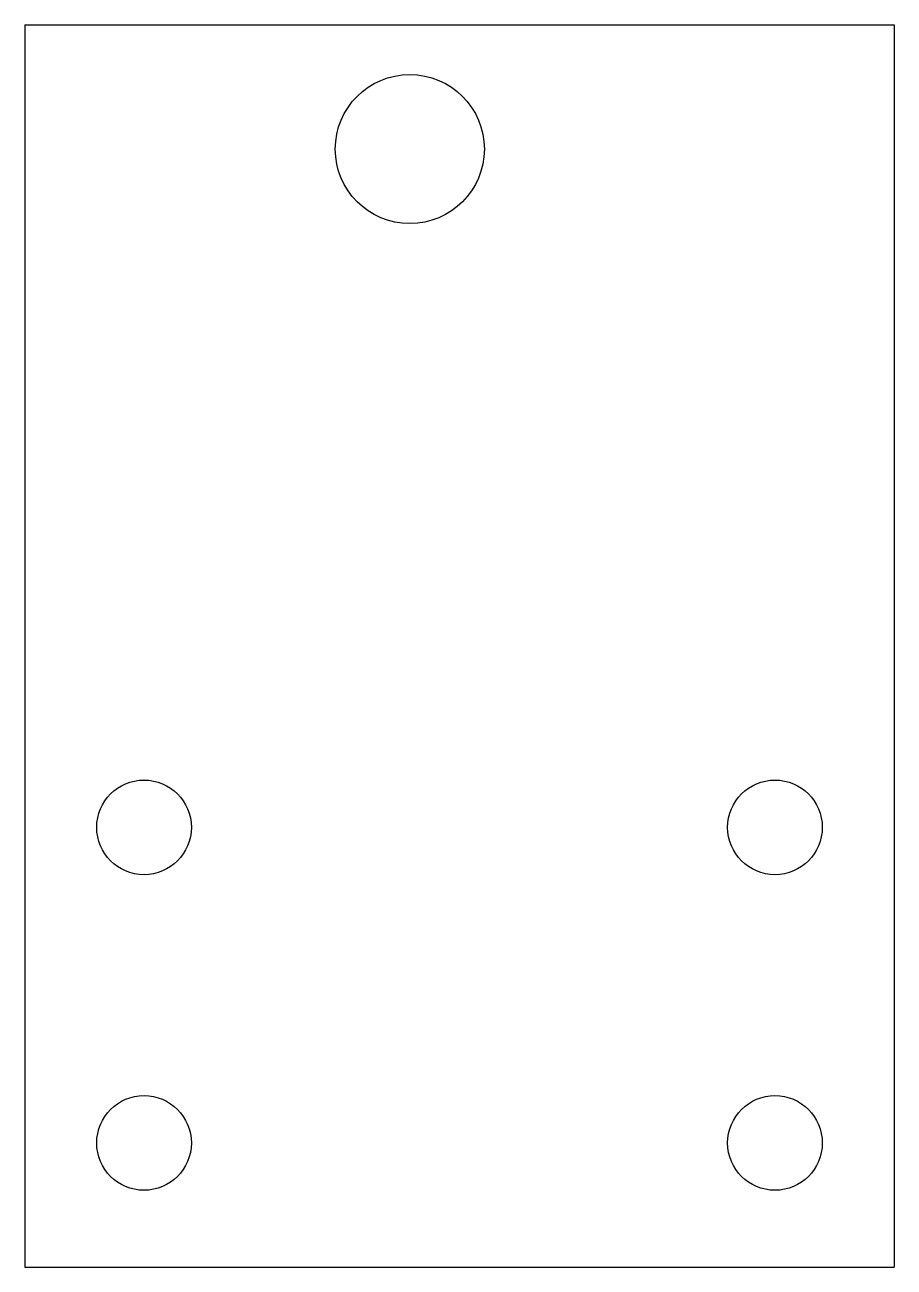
# Model space of a CAD drawing. Header units: millimetres. Extents: x 0 to 35, y 0 to 50.
import ezdxf

# ---------------------------------------------------------------- set-up
doc = ezdxf.new("R2010")
doc.units = ezdxf.units.MM

msp = doc.modelspace()

# ---------------------------------------------------------------- linework, layer by layer
at = {"color": 7, "linetype": 'Continuous', "lineweight": 25}
for p, q in [((0, 50), (0, 0)), ((0, 50), (35, 50)), ((35, 50), (35, 0)), ((0, 0), (35, 0))]:
    msp.add_line(p, q, dxfattribs=at)
for centre, radius in [((15.5, 45), 3), ((4.8, 17.7), 1.905), ((30.2, 17.7), 1.905), ((4.8, 5), 1.905), ((30.2, 5), 1.905)]:
    msp.add_circle(centre, radius, dxfattribs=at)

doc.saveas('drawing.dxf')
